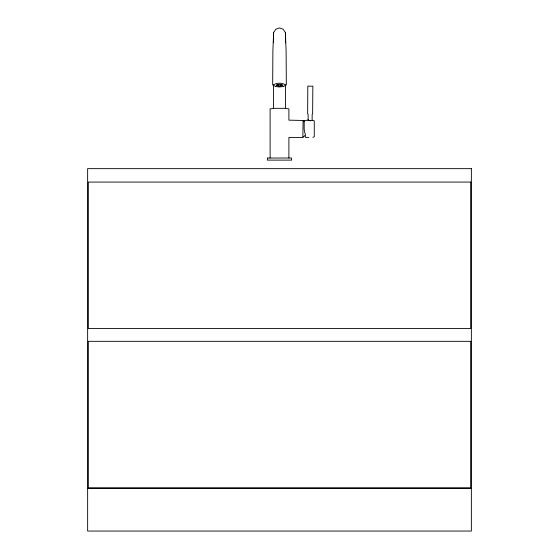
<?xml version="1.0" encoding="UTF-8"?>
<svg xmlns="http://www.w3.org/2000/svg" width="559" height="559" viewBox="0 0 559 559"><rect width="100%" height="100%" fill="white"/><g stroke="black" fill="none" stroke-linecap="round" stroke-linejoin="round"><path stroke-width="0.84" d="M285.565 84.982L285.565 108.327L273.428 108.327L273.421 84.982M273.498 42.17L273.442 34.441L273.554 36.272L273.463 35.329M272.666 85.045L272.883 51.086L273.617 32.506L275.853 29.215L279.493 27.95L283.14 29.215L285.376 32.506L286.11 51.086L286.327 85.045M285.53 35.329L285.439 36.272L285.551 34.441L285.495 42.847M273.617 32.506L273.351 34.861M304.725 135.662L303.425 137.039L303.118 136.78M303.118 120.849L303.425 120.59L304.292 121.513M283.329 86.359L284.943 85.758L285.376 84.744C282.078 82.662 276.929 82.69 273.617 84.73L274.05 85.758L275.65 86.359M283.483 86.498L279.528 86.959L275.908 86.596M280.373 85.869L282.554 85.443L279.025 86.086L276.642 85.408L279.137 85.946M279.269 84.255L276.439 85.136L278.179 84.493M312.837 137.325L314.27 136.836L314.27 120.793L312.306 120.283M307.792 120.192L304.18 120.604L304.18 129.353L304.774 133.07M308.778 137.416L305.459 137.353M273.065 108.544L270.109 108.865L270.109 158.001M285.935 108.544L288.891 108.865L288.891 120.15L303.118 120.485L302.845 137.486L288.891 137.479L288.891 158.001M87.637 488.412L471.363 488.412M279.807 84.402L282.33 84.884L281.016 84.374M308.128 119.968L310.07 120.772M308.142 120.206L310.741 120.779L312.118 120.276L312.181 114.176L312.628 113.861L312.851 86.198L307.799 86.163L307.653 113.826L308.1 114.141L308.128 119.94M285.642 34.861L285.376 32.506M305.305 133.524L305.305 136.773M267.433 158.057L267.37 160.119L291.63 160.119L291.428 158.001L267.433 158.057M471.363 168.65L87.637 168.65L87.637 531.05L471.363 531.05L471.363 168.65M470.72 182.08L88.28 182.08L88.28 328.531L470.72 328.531L470.72 182.08M470.72 341.318L88.28 341.318L88.28 487.776L470.72 487.776L470.72 341.318"/></g></svg>
